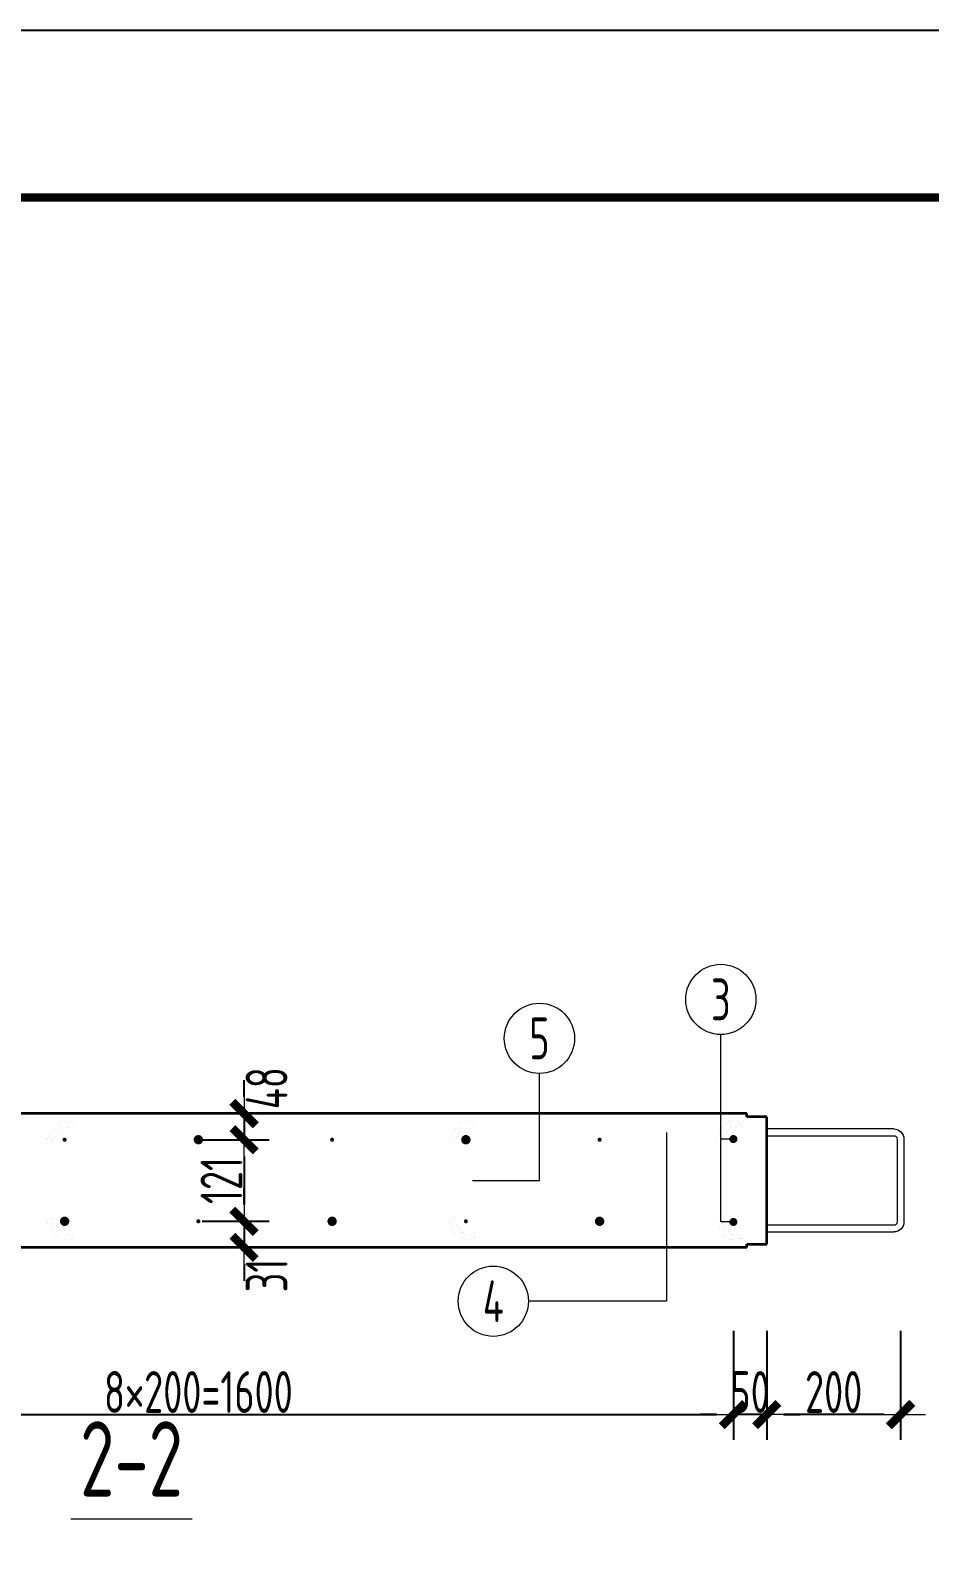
# Model space of a CAD drawing. Extents: x -85320 to 1679916, y -1321939 to 627.
# Drawn here: x 1038146 to 1043527, y -1153901 to -1144872 of the extents above; entities that cross this region are included whole.
import ezdxf
from ezdxf.enums import TextEntityAlignment as Align

# ---------------------------------------------------------------- set-up
doc = ezdxf.new("R2010")
doc.units = 0
doc.header["$LTSCALE"] = 1000
for name, color, linetype in [('BORDER', 7, 'Continuous'), ('打印线框', 7, 'Continuous'), ('拉模', 7, 'Continuous')]:
    doc.layers.add(name, color=color, linetype=linetype)
for name, color, linetype, lineweight in [('直线', 7, 'Continuous', 18), ('预制墙图名', 7, 'Continuous', 18), ('预制墙墙身水平筋', 130, 'Continuous', 18), ('预制墙墙身纵向受力筋', 1, 'Continuous', 18), ('预制墙墙身纵向非受力筋', 94, 'Continuous', 18), ('预制墙墙身附加筋', 94, 'Continuous', 18), ('预制墙拉筋', 130, 'Continuous', 18), ('预制墙详图标注', 3, 'Continuous', 18), ('预制墙详图轮廓', 3, 'Continuous', 35)]:
    doc.layers.add(name, color=color, linetype=linetype, lineweight=lineweight)
doc.styles.add('样式 1', font='yjkeng.shx', dxfattribs={"width": 0.7, "bigfont": 'yjkchn.shx'})
doc.styles.add('样式 2', font='yjkeng.shx', dxfattribs={"width": 0.7, "bigfont": 'yjkchn.shx'})
doc.dimstyles.new('盈建科结构', dxfattribs={"dimscale": 100, "dimtxt": 2.5, "dimasz": 1, "dimexe": 1.5, "dimexo": 0.625, "dimgap": 0.1, "dimtad": 1, "dimdec": 0, "dimrnd": 1, "dimzin": 0, "dimdsep": 46, "dimtxsty": '样式 1', "dimblk": '_yjkbk', "dimblk1": 'ARCHTICK', "dimblk2": 'ARCHTICK', "dimcen": 0.09, "dimadec": 0, "dimazin": 0, "dimtfac": 1, "dimtdec": 4, "dimtix": 1, "dimtmove": 2, "dimatfit": 3, "dimfxl": 1, "dimtolj": 1, "dimtzin": 0, "dimarcsym": 0})

# ---------------------------------------------------------------- blocks, each defined once
blk = doc.blocks.new('_yjkbk')
blk.add_line((-1, 0), (1.5, 0))
blk.add_lwpolyline([(-0.7, -0.7, 0.5, 0.5, 0), (0.7, 0.7, 0.5, 0.5, 0)], format="xyseb")
blk = doc.blocks.new('*D4314')
at = {"layer": 'Defpoints', "color": 0, "transparency": 16777216}
for p in [(1042551.9, -1152651.6), (1043351.9, -1152651.6), (1042551.9, -1153151.6)]:
    blk.add_point(p, dxfattribs=at)
at = {"layer": '预制墙详图标注', "color": 0, "lineweight": -2, "transparency": 16777216}
for p, q in [((1042551.9, -1152651.6), (1042551.9, -1153301.6)), ((1043351.9, -1152651.6), (1043351.9, -1153301.6)), ((1043251.9, -1153151.6), (1042651.9, -1153151.6))]:
    blk.add_line(p, q, dxfattribs=at)
at = {"layer": '预制墙详图标注', "color": 0, "lineweight": -2, "transparency": 16777216, "xscale": 100, "yscale": 100, "zscale": 100, "rotation": 180}
blk.add_blockref('_yjkbk', (1042551.9, -1153151.6), dxfattribs=at)
at = {"layer": '预制墙详图标注', "color": 0, "lineweight": -2, "transparency": 16777216, "xscale": 100, "yscale": 100, "zscale": 100}
blk.add_blockref('_yjkbk', (1043351.9, -1153151.6), dxfattribs=at)
at = {"layer": '预制墙详图标注', "color": 0, "transparency": 16777216, "insert": (1042951.9, -1153141.6), "char_height": 250, "attachment_point": 8, "style": '样式 1'}
blk.add_mtext('\\A1;200', dxfattribs=at)
blk = doc.blocks.new('_ArchTick')
at = {"color": 0, "linetype": 'ByBlock', "const_width": 0.4}
blk.add_lwpolyline([(-0.5, -0.5), (0.5, 0.5)], dxfattribs=at)
blk = doc.blocks.new('*D4315')
at = {"layer": 'Defpoints', "color": 0, "transparency": 16777216}
for p in [(1042351.9, -1152651.6), (1042551.9, -1152651.6), (1042351.9, -1153151.6)]:
    blk.add_point(p, dxfattribs=at)
at = {"layer": '预制墙详图标注', "color": 0, "lineweight": -2, "transparency": 16777216}
for p, q in [((1042351.9, -1152651.6), (1042351.9, -1153301.6)), ((1042551.9, -1152651.6), (1042551.9, -1153301.6)), ((1042251.9, -1153151.6), (1042151.9, -1153151.6)), ((1042551.9, -1153151.6), (1042351.9, -1153151.6)), ((1042651.9, -1153151.6), (1042751.9, -1153151.6))]:
    blk.add_line(p, q, dxfattribs=at)
at = {"layer": '预制墙详图标注', "color": 0, "lineweight": -2, "transparency": 16777216, "xscale": 100, "yscale": 100, "zscale": 100}
blk.add_blockref('_yjkbk', (1042351.9, -1153151.6), dxfattribs=at)
at = {"layer": '预制墙详图标注', "color": 0, "lineweight": -2, "transparency": 16777216, "xscale": 100, "yscale": 100, "zscale": 100, "rotation": 180}
blk.add_blockref('_yjkbk', (1042551.9, -1153151.6), dxfattribs=at)
at = {"layer": '预制墙详图标注', "color": 0, "transparency": 16777216, "insert": (1042451.9, -1153141.6), "char_height": 250, "attachment_point": 8, "style": '样式 1'}
blk.add_mtext('\\A1;50', dxfattribs=at)
blk = doc.blocks.new('*D4316')
at = {"layer": 'Defpoints', "color": 0, "transparency": 16777216}
for p in [(1035951.9, -1152651.6), (1042351.9, -1152651.6), (1042351.9, -1153151.6)]:
    blk.add_point(p, dxfattribs=at)
at = {"layer": '预制墙详图标注', "color": 0, "lineweight": -2, "transparency": 16777216}
for p, q in [((1035951.9, -1152714.1), (1035951.9, -1153301.6)), ((1042351.9, -1152714.1), (1042351.9, -1153301.6)), ((1036051.9, -1153151.6), (1042251.9, -1153151.6))]:
    blk.add_line(p, q, dxfattribs=at)
at = {"layer": '预制墙详图标注', "color": 0, "lineweight": -2, "transparency": 16777216, "xscale": 100, "yscale": 100, "zscale": 100, "rotation": 180}
blk.add_blockref('_yjkbk', (1035951.9, -1153151.6), dxfattribs=at)
at = {"layer": '预制墙详图标注', "color": 0, "lineweight": -2, "transparency": 16777216, "xscale": 100, "yscale": 100, "zscale": 100}
blk.add_blockref('_yjkbk', (1042351.9, -1153151.6), dxfattribs=at)
at = {"layer": '预制墙详图标注', "color": 0, "transparency": 16777216, "insert": (1039151.9, -1153141.6), "char_height": 250, "attachment_point": 8, "style": '样式 1'}
blk.add_mtext('\\A1;8×200=1600', dxfattribs=at)
blk = doc.blocks.new('*D4355')
at = {"layer": 'Defpoints', "color": 0, "transparency": 16777216}
for p in [(1039175.1, -1151995.6), (1039175.1, -1152151.6), (1039425.1, -1152151.6)]:
    blk.add_point(p, dxfattribs=at)
at = {"layer": '预制墙详图标注', "color": 0, "lineweight": -2, "transparency": 16777216}
for p, q in [((1039425.1, -1151895.6), (1039425.1, -1151795.6)), ((1039175.1, -1151995.6), (1039575.1, -1151995.6)), ((1039425.1, -1151995.6), (1039425.1, -1152151.6)), ((1039175.1, -1152151.6), (1039575.1, -1152151.6)), ((1039425.1, -1152251.6), (1039425.1, -1152351.6))]:
    blk.add_line(p, q, dxfattribs=at)
at = {"layer": '预制墙详图标注', "color": 0, "lineweight": -2, "transparency": 16777216, "xscale": 100, "yscale": 100, "zscale": 100}
for p, rotation in [((1039425.1, -1151995.6), 270), ((1039425.1, -1152151.6), 90)]:
    blk.add_blockref('_yjkbk', p, dxfattribs=dict(at, rotation=rotation))
at = {"layer": '预制墙详图标注', "color": 0, "transparency": 16777216, "insert": (1039685.1, -1152319.4), "char_height": 250, "attachment_point": 8, "rotation": 90, "style": '样式 1'}
blk.add_mtext('\\A1;31', dxfattribs=at)
blk = doc.blocks.new('*D4356')
at = {"layer": 'Defpoints', "color": 0, "transparency": 16777216}
for p in [(1039175.1, -1151507.6), (1039175.1, -1151995.6), (1039425.1, -1151995.6)]:
    blk.add_point(p, dxfattribs=at)
at = {"layer": '预制墙详图标注', "color": 0, "lineweight": -2, "transparency": 16777216}
for p, q in [((1039175.1, -1151507.6), (1039575.1, -1151507.6)), ((1039425.1, -1151607.6), (1039425.1, -1151895.6)), ((1039175.1, -1151995.6), (1039575.1, -1151995.6))]:
    blk.add_line(p, q, dxfattribs=at)
at = {"layer": '预制墙详图标注', "color": 0, "lineweight": -2, "transparency": 16777216, "xscale": 100, "yscale": 100, "zscale": 100}
for p, rotation in [((1039425.1, -1151507.6), 90), ((1039425.1, -1151995.6), 270)]:
    blk.add_blockref('_yjkbk', p, dxfattribs=dict(at, rotation=rotation))
at = {"layer": '预制墙详图标注', "color": 0, "transparency": 16777216, "insert": (1039415.1, -1151751.6), "char_height": 250, "attachment_point": 8, "rotation": 90, "style": '样式 1'}
blk.add_mtext('\\A1;121', dxfattribs=at)
blk = doc.blocks.new('*D4357')
at = {"layer": 'Defpoints', "color": 0, "transparency": 16777216}
for p in [(1039175.1, -1151351.6), (1039175.1, -1151507.6), (1039425.1, -1151507.6)]:
    blk.add_point(p, dxfattribs=at)
at = {"layer": '预制墙详图标注', "color": 0, "lineweight": -2, "transparency": 16777216}
for p, q in [((1039425.1, -1151251.6), (1039425.1, -1151151.6)), ((1039175.1, -1151351.6), (1039575.1, -1151351.6)), ((1039425.1, -1151351.6), (1039425.1, -1151507.6)), ((1039175.1, -1151507.6), (1039575.1, -1151507.6)), ((1039425.1, -1151607.6), (1039425.1, -1151707.6))]:
    blk.add_line(p, q, dxfattribs=at)
at = {"layer": '预制墙详图标注', "color": 0, "lineweight": -2, "transparency": 16777216, "xscale": 100, "yscale": 100, "zscale": 100}
for p, rotation in [((1039425.1, -1151351.6), 270), ((1039425.1, -1151507.6), 90)]:
    blk.add_blockref('_yjkbk', p, dxfattribs=dict(at, rotation=rotation))
at = {"layer": '预制墙详图标注', "color": 0, "transparency": 16777216, "insert": (1039685.1, -1151199.3), "char_height": 250, "attachment_point": 8, "rotation": 90, "style": '样式 1'}
blk.add_mtext('\\A1;48', dxfattribs=at)
blk = doc.blocks.new('图框1')
at = {"layer": 'BORDER', "const_width": 50}
blk.add_lwpolyline([(1377778.9, -823088.7), (1377778.9, -783088.7), (1433678.9, -783088.7), (1433678.9, -823088.7)], close=True, dxfattribs=at)
blk = doc.blocks.new('闭口左')
at = {"layer": '预制墙墙身水平筋', "lineweight": 18}
for p, q in [((1032954.4, -832442.8), (1033714.4, -832442.8)), ((1032954.4, -832442.8), (1033714.4, -832442.8)), ((1032954.4, -832442.8), (1033714.4, -832442.8)), ((1032954.4, -832442.8), (1033714.4, -832442.8)), ((1032954.4, -832442.8), (1033714.4, -832442.8)), ((1032954.4, -832442.8), (1033714.4, -832442.8)), ((1032954.4, -832442.8), (1033714.4, -832442.8)), ((1032954.4, -832442.8), (1033714.4, -832442.8)), ((1032954.4, -832442.8), (1033714.4, -832442.8)), ((1032954.4, -832442.8), (1033714.4, -832442.8)), ((1032954.4, -832442.8), (1033714.4, -832442.8)), ((1032954.4, -832442.8), (1033714.4, -832442.8)), ((1032954.4, -832442.8), (1033714.4, -832442.8)), ((1032954.4, -832442.8), (1033714.4, -832442.8)), ((1032954.4, -832442.8), (1033714.4, -832442.8)), ((1033714.4, -832482.8), (1032954.4, -832482.8)), ((1033714.4, -832482.8), (1032954.4, -832482.8)), ((1033714.4, -832482.8), (1032954.4, -832482.8)), ((1033714.4, -832482.8), (1032954.4, -832482.8)), ((1033714.4, -832482.8), (1032954.4, -832482.8)), ((1033714.4, -832482.8), (1032954.4, -832482.8)), ((1033714.4, -832482.8), (1032954.4, -832482.8)), ((1033714.4, -832482.8), (1032954.4, -832482.8)), ((1033714.4, -832482.8), (1032954.4, -832482.8)), ((1033714.4, -832482.8), (1032954.4, -832482.8)), ((1033714.4, -832482.8), (1032954.4, -832482.8)), ((1033714.4, -832482.8), (1032954.4, -832482.8)), ((1033714.4, -832482.8), (1032954.4, -832482.8)), ((1033714.4, -832482.8), (1032954.4, -832482.8)), ((1033714.4, -832482.8), (1032954.4, -832482.8)), ((1032954.4, -833018.8), (1033714.4, -833018.8)), ((1033714.4, -833058.8), (1032954.4, -833058.8))]:
    blk.add_line(p, q, dxfattribs=at)
at = {"layer": '预制墙墙身水平筋', "color": 4}
for p, q in [((1032894.4, -832502.8), (1032894.4, -832998.8)), ((1032934.4, -832502.8), (1032934.4, -832998.8))]:
    blk.add_line(p, q, dxfattribs=at)
at = {"layer": '预制墙墙身水平筋', "lineweight": 18}
for centre, radius, start, end in [((1032954.4, -832502.8), 60, 90, 180), ((1032954.4, -832502.8), 60, 90, 180), ((1032954.4, -832502.8), 60, 90, 180), ((1032954.4, -832502.8), 60, 90, 180), ((1032954.4, -832502.8), 60, 90, 180), ((1032954.4, -832502.8), 60, 90, 180), ((1032954.4, -832502.8), 60, 90, 180), ((1032954.4, -832502.8), 60, 90, 180), ((1032954.4, -832502.8), 60, 90, 180), ((1032954.4, -832502.8), 60, 90, 180), ((1032954.4, -832502.8), 60, 90, 180), ((1032954.4, -832502.8), 60, 90, 180), ((1032954.4, -832502.8), 60, 90, 180), ((1032954.4, -832502.8), 60, 90, 180), ((1032954.4, -832502.8), 20, 90, 180), ((1032954.4, -832502.8), 20, 90, 180), ((1032954.4, -832502.8), 20, 90, 180), ((1032954.4, -832502.8), 20, 90, 180), ((1032954.4, -832502.8), 20, 90, 180), ((1032954.4, -832502.8), 20, 90, 180), ((1032954.4, -832502.8), 20, 90, 180), ((1032954.4, -832502.8), 20, 90, 180), ((1032954.4, -832502.8), 20, 90, 180), ((1032954.4, -832502.8), 20, 90, 180), ((1032954.4, -832502.8), 20, 90, 180), ((1032954.4, -832502.8), 20, 90, 180), ((1032954.4, -832502.8), 20, 90, 180), ((1032954.4, -832502.8), 20, 90, 180), ((1032954.4, -832998.8), 60, 180, 270), ((1032954.4, -832998.8), 20, 180, 270)]:
    blk.add_arc(centre, radius, start, end, dxfattribs=at)

msp = doc.modelspace()

# ---------------------------------------------------------------- linework, layer by layer
at = {"layer": '打印线框', "color": 1}
msp.add_lwpolyline([(1023539.777, -1186871.679), (1023539.777, -1144871.679), (1082939.777, -1144871.679), (1082939.777, -1186871.679)], close=True, dxfattribs=at)
at = {"layer": '直线', "lineweight": 18}
for p, q in [((1042351.889, -1151503.566), (1042276.889, -1151503.566)), ((1041951.889, -1152039.566), (1041951.889, -1152473.566))]:
    msp.add_line(p, q, dxfattribs=at)
for points in [[(1042351.889, -1151999.566), (1042276.889, -1151999.566), (1042276.889, -1150878.566)], [(1040791.889, -1151751.566), (1041191.889, -1151751.566), (1041191.889, -1151111.566)], [(1041951.889, -1151463.566), (1041951.889, -1152473.566), (1041125.889, -1152473.566)]]:
    msp.add_lwpolyline(points, dxfattribs=at)
for centre in [(1042276.889, -1150668.566), (1041191.889, -1150901.566), (1040915.889, -1152473.566)]:
    msp.add_circle(centre, 210, dxfattribs=at)
at = {"layer": '预制墙图名', "lineweight": 18}
msp.add_line((1039115.35, -1153776.566), (1038388.427, -1153776.566), dxfattribs=at)
at = {"layer": '预制墙墙身水平筋', "lineweight": 18, "const_width": 0.18}
for points in [[(1042551.889, -1151443.566), (1035751.889, -1151443.566)], [(1042551.889, -1151443.566), (1035751.889, -1151443.566)], [(1042551.889, -1151443.566), (1035751.889, -1151443.566)], [(1042551.889, -1151443.566), (1035751.889, -1151443.566)], [(1042551.889, -1151443.566), (1035751.889, -1151443.566)], [(1042551.889, -1151443.566), (1035751.889, -1151443.566)], [(1042551.889, -1151443.566), (1035751.889, -1151443.566)], [(1042551.889, -1151443.566), (1035751.889, -1151443.566)], [(1042551.889, -1151443.566), (1035751.889, -1151443.566)], [(1042551.889, -1151443.566), (1035751.889, -1151443.566)], [(1042551.889, -1151443.566), (1035751.889, -1151443.566)], [(1042551.889, -1151443.566), (1035751.889, -1151443.566)], [(1042551.889, -1151443.566), (1035751.889, -1151443.566)], [(1042551.889, -1151443.566), (1035751.889, -1151443.566)], [(1042551.889, -1151443.566), (1035751.889, -1151443.566)], [(1035751.889, -1151483.566), (1042551.889, -1151483.566)], [(1035751.889, -1151483.566), (1042551.889, -1151483.566)], [(1035751.889, -1151483.566), (1042551.889, -1151483.566)], [(1035751.889, -1151483.566), (1042551.889, -1151483.566)], [(1035751.889, -1151483.566), (1042551.889, -1151483.566)], [(1035751.889, -1151483.566), (1042551.889, -1151483.566)], [(1035751.889, -1151483.566), (1042551.889, -1151483.566)], [(1035751.889, -1151483.566), (1042551.889, -1151483.566)], [(1035751.889, -1151483.566), (1042551.889, -1151483.566)], [(1035751.889, -1151483.566), (1042551.889, -1151483.566)], [(1035751.889, -1151483.566), (1042551.889, -1151483.566)], [(1035751.889, -1151483.566), (1042551.889, -1151483.566)], [(1035751.889, -1151483.566), (1042551.889, -1151483.566)], [(1035751.889, -1151483.566), (1042551.889, -1151483.566)], [(1035751.889, -1151483.566), (1042551.889, -1151483.566)], [(1042551.889, -1152019.566), (1035751.889, -1152019.566)], [(1042551.889, -1152019.566), (1035751.889, -1152019.566)], [(1042551.889, -1152019.566), (1035751.889, -1152019.566)], [(1042551.889, -1152019.566), (1035751.889, -1152019.566)], [(1042551.889, -1152019.566), (1035751.889, -1152019.566)], [(1042551.889, -1152019.566), (1035751.889, -1152019.566)], [(1042551.889, -1152019.566), (1035751.889, -1152019.566)], [(1042551.889, -1152019.566), (1035751.889, -1152019.566)], [(1042551.889, -1152019.566), (1035751.889, -1152019.566)], [(1042551.889, -1152019.566), (1035751.889, -1152019.566)], [(1042551.889, -1152019.566), (1035751.889, -1152019.566)], [(1042551.889, -1152019.566), (1035751.889, -1152019.566)], [(1042551.889, -1152019.566), (1035751.889, -1152019.566)], [(1042551.889, -1152019.566), (1035751.889, -1152019.566)], [(1042551.889, -1152019.566), (1035751.889, -1152019.566)], [(1035751.889, -1152059.566), (1042551.889, -1152059.566)], [(1035751.889, -1152059.566), (1042551.889, -1152059.566)], [(1035751.889, -1152059.566), (1042551.889, -1152059.566)], [(1035751.889, -1152059.566), (1042551.889, -1152059.566)], [(1035751.889, -1152059.566), (1042551.889, -1152059.566)], [(1035751.889, -1152059.566), (1042551.889, -1152059.566)], [(1035751.889, -1152059.566), (1042551.889, -1152059.566)], [(1035751.889, -1152059.566), (1042551.889, -1152059.566)], [(1035751.889, -1152059.566), (1042551.889, -1152059.566)], [(1035751.889, -1152059.566), (1042551.889, -1152059.566)], [(1035751.889, -1152059.566), (1042551.889, -1152059.566)], [(1035751.889, -1152059.566), (1042551.889, -1152059.566)], [(1035751.889, -1152059.566), (1042551.889, -1152059.566)], [(1035751.889, -1152059.566), (1042551.889, -1152059.566)], [(1035751.889, -1152059.566), (1042551.889, -1152059.566)]]:
    msp.add_lwpolyline(points, dxfattribs=at)
at = {"layer": '预制墙墙身纵向受力筋', "lineweight": 18, "const_width": 28}
for points in [[(1039137.889, -1151507.566, -1), (1039165.889, -1151507.566, -1)], [(1040737.889, -1151507.566, -1), (1040765.889, -1151507.566, -1)], [(1038337.889, -1151995.566, -1), (1038365.889, -1151995.566, -1)], [(1039937.889, -1151995.566, -1), (1039965.889, -1151995.566, -1)], [(1041537.889, -1151995.566, -1), (1041565.889, -1151995.566, -1)]]:
    msp.add_lwpolyline(points, format="xyb", close=True, dxfattribs=at)
at = {"layer": '预制墙墙身纵向非受力筋', "lineweight": 18, "const_width": 12}
for points in [[(1038345.889, -1151507.566, -1), (1038357.889, -1151507.566, -1)], [(1039945.889, -1151507.566, -1), (1039957.889, -1151507.566, -1)], [(1041545.889, -1151507.566, -1), (1041557.889, -1151507.566, -1)], [(1039145.889, -1151995.566, -1), (1039157.889, -1151995.566, -1)], [(1040745.889, -1151995.566, -1), (1040757.889, -1151995.566, -1)]]:
    msp.add_lwpolyline(points, format="xyb", close=True, dxfattribs=at)
at = {"layer": '预制墙墙身附加筋', "lineweight": 18, "const_width": 24}
for points in [[(1042339.889, -1151503.566, -1), (1042363.889, -1151503.566, -1)], [(1042339.889, -1151999.566, -1), (1042363.889, -1151999.566, -1)]]:
    msp.add_lwpolyline(points, format="xyb", close=True, dxfattribs=at)
at = {"layer": '预制墙拉筋', "lineweight": 18, "const_width": 0.18}
for points in [[(1038246.394, -1151998.404), (1038301.508, -1152076.316, 0.24342753), (1038361.891, -1152107.566), (1038376.89, -1152107.566, 0.41421357), (1038407.889, -1152076.567), (1038407.889, -1151441.563, 0.41421357), (1038361.891, -1151395.566), (1038346.892, -1151395.566, 0.24342753), (1038310.169, -1151414.571), (1038246.394, -1151504.727), (1038272.519, -1151523.207), (1038336.294, -1151433.051, -0.24342753), (1038346.892, -1151427.566), (1038361.891, -1151427.566, -0.41421357), (1038375.889, -1151441.563), (1038375.889, -1152076.567), (1038377.891, -1152076.567, -0.41421357), (1038376.89, -1152077.568), (1038376.89, -1152075.566), (1038361.891, -1152075.566, -0.24342753), (1038327.632, -1152057.836), (1038272.519, -1151979.924)], [(1038246.394, -1151998.404), (1038301.508, -1152076.316, 0.24342753), (1038361.891, -1152107.566), (1038376.89, -1152107.566, 0.41421357), (1038407.889, -1152076.567), (1038407.889, -1151441.563, 0.41421357), (1038361.891, -1151395.566), (1038346.892, -1151395.566, 0.24342753), (1038310.169, -1151414.571), (1038246.394, -1151504.727), (1038272.519, -1151523.207), (1038336.294, -1151433.051, -0.24342753), (1038346.892, -1151427.566), (1038361.891, -1151427.566, -0.41421357), (1038375.889, -1151441.563), (1038375.889, -1152076.567), (1038377.891, -1152076.567, -0.41421357), (1038376.89, -1152077.568), (1038376.89, -1152075.566), (1038361.891, -1152075.566, -0.24342753), (1038327.632, -1152057.836), (1038272.519, -1151979.924)], [(1038246.394, -1151998.404), (1038301.508, -1152076.316, 0.24342753), (1038361.891, -1152107.566), (1038376.89, -1152107.566, 0.41421357), (1038407.889, -1152076.567), (1038407.889, -1151441.563, 0.41421357), (1038361.891, -1151395.566), (1038346.892, -1151395.566, 0.24342753), (1038310.169, -1151414.571), (1038246.394, -1151504.727), (1038272.519, -1151523.207), (1038336.294, -1151433.051, -0.24342753), (1038346.892, -1151427.566), (1038361.891, -1151427.566, -0.41421357), (1038375.889, -1151441.563), (1038375.889, -1152076.567), (1038377.891, -1152076.567, -0.41421357), (1038376.89, -1152077.568), (1038376.89, -1152075.566), (1038361.891, -1152075.566, -0.24342753), (1038327.632, -1152057.836), (1038272.519, -1151979.924)], [(1038246.394, -1151998.404), (1038301.508, -1152076.316, 0.24342753), (1038361.891, -1152107.566), (1038376.89, -1152107.566, 0.41421357), (1038407.889, -1152076.567), (1038407.889, -1151441.563, 0.41421357), (1038361.891, -1151395.566), (1038346.892, -1151395.566, 0.24342753), (1038310.169, -1151414.571), (1038246.394, -1151504.727), (1038272.519, -1151523.207), (1038336.294, -1151433.051, -0.24342753), (1038346.892, -1151427.566), (1038361.891, -1151427.566, -0.41421357), (1038375.889, -1151441.563), (1038375.889, -1152076.567), (1038377.891, -1152076.567, -0.41421357), (1038376.89, -1152077.568), (1038376.89, -1152075.566), (1038361.891, -1152075.566, -0.24342753), (1038327.632, -1152057.836), (1038272.519, -1151979.924)], [(1038246.394, -1151998.404), (1038301.508, -1152076.316, 0.24342753), (1038361.891, -1152107.566), (1038376.89, -1152107.566, 0.41421357), (1038407.889, -1152076.567), (1038407.889, -1151441.563, 0.41421357), (1038361.891, -1151395.566), (1038346.892, -1151395.566, 0.24342753), (1038310.169, -1151414.571), (1038246.394, -1151504.727), (1038272.519, -1151523.207), (1038336.294, -1151433.051, -0.24342753), (1038346.892, -1151427.566), (1038361.891, -1151427.566, -0.41421357), (1038375.889, -1151441.563), (1038375.889, -1152076.567), (1038377.891, -1152076.567, -0.41421357), (1038376.89, -1152077.568), (1038376.89, -1152075.566), (1038361.891, -1152075.566, -0.24342753), (1038327.632, -1152057.836), (1038272.519, -1151979.924)], [(1040646.394, -1151998.404), (1040701.508, -1152076.316, 0.24342753), (1040761.891, -1152107.566), (1040776.89, -1152107.566, 0.41421357), (1040807.889, -1152076.567), (1040807.889, -1151441.563, 0.41421357), (1040761.891, -1151395.566), (1040746.892, -1151395.566, 0.24342753), (1040710.169, -1151414.571), (1040646.394, -1151504.727), (1040672.519, -1151523.207), (1040736.294, -1151433.051, -0.24342753), (1040746.892, -1151427.566), (1040761.891, -1151427.566, -0.41421357), (1040775.889, -1151441.563), (1040775.889, -1152076.567), (1040777.891, -1152076.567, -0.41421357), (1040776.89, -1152077.568), (1040776.89, -1152075.566), (1040761.891, -1152075.566, -0.24342753), (1040727.632, -1152057.836), (1040672.519, -1151979.924)], [(1040646.394, -1151998.404), (1040701.508, -1152076.316, 0.24342753), (1040761.891, -1152107.566), (1040776.89, -1152107.566, 0.41421357), (1040807.889, -1152076.567), (1040807.889, -1151441.563, 0.41421357), (1040761.891, -1151395.566), (1040746.892, -1151395.566, 0.24342753), (1040710.169, -1151414.571), (1040646.394, -1151504.727), (1040672.519, -1151523.207), (1040736.294, -1151433.051, -0.24342753), (1040746.892, -1151427.566), (1040761.891, -1151427.566, -0.41421357), (1040775.889, -1151441.563), (1040775.889, -1152076.567), (1040777.891, -1152076.567, -0.41421357), (1040776.89, -1152077.568), (1040776.89, -1152075.566), (1040761.891, -1152075.566, -0.24342753), (1040727.632, -1152057.836), (1040672.519, -1151979.924)], [(1040646.394, -1151998.404), (1040701.508, -1152076.316, 0.24342753), (1040761.891, -1152107.566), (1040776.89, -1152107.566, 0.41421357), (1040807.889, -1152076.567), (1040807.889, -1151441.563, 0.41421357), (1040761.891, -1151395.566), (1040746.892, -1151395.566, 0.24342753), (1040710.169, -1151414.571), (1040646.394, -1151504.727), (1040672.519, -1151523.207), (1040736.294, -1151433.051, -0.24342753), (1040746.892, -1151427.566), (1040761.891, -1151427.566, -0.41421357), (1040775.889, -1151441.563), (1040775.889, -1152076.567), (1040777.891, -1152076.567, -0.41421357), (1040776.89, -1152077.568), (1040776.89, -1152075.566), (1040761.891, -1152075.566, -0.24342753), (1040727.632, -1152057.836), (1040672.519, -1151979.924)], [(1040646.394, -1151998.404), (1040701.508, -1152076.316, 0.24342753), (1040761.891, -1152107.566), (1040776.89, -1152107.566, 0.41421357), (1040807.889, -1152076.567), (1040807.889, -1151441.563, 0.41421357), (1040761.891, -1151395.566), (1040746.892, -1151395.566, 0.24342753), (1040710.169, -1151414.571), (1040646.394, -1151504.727), (1040672.519, -1151523.207), (1040736.294, -1151433.051, -0.24342753), (1040746.892, -1151427.566), (1040761.891, -1151427.566, -0.41421357), (1040775.889, -1151441.563), (1040775.889, -1152076.567), (1040777.891, -1152076.567, -0.41421357), (1040776.89, -1152077.568), (1040776.89, -1152075.566), (1040761.891, -1152075.566, -0.24342753), (1040727.632, -1152057.836), (1040672.519, -1151979.924)], [(1040646.394, -1151998.404), (1040701.508, -1152076.316, 0.24342753), (1040761.891, -1152107.566), (1040776.89, -1152107.566, 0.41421357), (1040807.889, -1152076.567), (1040807.889, -1151441.563, 0.41421357), (1040761.891, -1151395.566), (1040746.892, -1151395.566, 0.24342753), (1040710.169, -1151414.571), (1040646.394, -1151504.727), (1040672.519, -1151523.207), (1040736.294, -1151433.051, -0.24342753), (1040746.892, -1151427.566), (1040761.891, -1151427.566, -0.41421357), (1040775.889, -1151441.563), (1040775.889, -1152076.567), (1040777.891, -1152076.567, -0.41421357), (1040776.89, -1152077.568), (1040776.89, -1152075.566), (1040761.891, -1152075.566, -0.24342753), (1040727.632, -1152057.836), (1040672.519, -1151979.924)], [(1042242.394, -1151998.404), (1042297.508, -1152076.316, 0.24342753), (1042357.891, -1152107.566), (1042372.89, -1152107.566, 0.41421357), (1042403.889, -1152076.567), (1042403.889, -1151441.563, 0.41421357), (1042357.891, -1151395.566), (1042342.892, -1151395.566, 0.24342753), (1042306.169, -1151414.571), (1042242.394, -1151504.727), (1042268.519, -1151523.207), (1042332.294, -1151433.051, -0.24342753), (1042342.892, -1151427.566), (1042357.891, -1151427.566, -0.41421357), (1042371.889, -1151441.563), (1042371.889, -1152076.567), (1042373.891, -1152076.567, -0.41421357), (1042372.89, -1152077.568), (1042372.89, -1152075.566), (1042357.891, -1152075.566, -0.24342753), (1042323.632, -1152057.836), (1042268.519, -1151979.924)], [(1042242.394, -1151998.404), (1042297.508, -1152076.316, 0.24342753), (1042357.891, -1152107.566), (1042372.89, -1152107.566, 0.41421357), (1042403.889, -1152076.567), (1042403.889, -1151441.563, 0.41421357), (1042357.891, -1151395.566), (1042342.892, -1151395.566, 0.24342753), (1042306.169, -1151414.571), (1042242.394, -1151504.727), (1042268.519, -1151523.207), (1042332.294, -1151433.051, -0.24342753), (1042342.892, -1151427.566), (1042357.891, -1151427.566, -0.41421357), (1042371.889, -1151441.563), (1042371.889, -1152076.567), (1042373.891, -1152076.567, -0.41421357), (1042372.89, -1152077.568), (1042372.89, -1152075.566), (1042357.891, -1152075.566, -0.24342753), (1042323.632, -1152057.836), (1042268.519, -1151979.924)], [(1042242.394, -1151998.404), (1042297.508, -1152076.316, 0.24342753), (1042357.891, -1152107.566), (1042372.89, -1152107.566, 0.41421357), (1042403.889, -1152076.567), (1042403.889, -1151441.563, 0.41421357), (1042357.891, -1151395.566), (1042342.892, -1151395.566, 0.24342753), (1042306.169, -1151414.571), (1042242.394, -1151504.727), (1042268.519, -1151523.207), (1042332.294, -1151433.051, -0.24342753), (1042342.892, -1151427.566), (1042357.891, -1151427.566, -0.41421357), (1042371.889, -1151441.563), (1042371.889, -1152076.567), (1042373.891, -1152076.567, -0.41421357), (1042372.89, -1152077.568), (1042372.89, -1152075.566), (1042357.891, -1152075.566, -0.24342753), (1042323.632, -1152057.836), (1042268.519, -1151979.924)], [(1042242.394, -1151998.404), (1042297.508, -1152076.316, 0.24342753), (1042357.891, -1152107.566), (1042372.89, -1152107.566, 0.41421357), (1042403.889, -1152076.567), (1042403.889, -1151441.563, 0.41421357), (1042357.891, -1151395.566), (1042342.892, -1151395.566, 0.24342753), (1042306.169, -1151414.571), (1042242.394, -1151504.727), (1042268.519, -1151523.207), (1042332.294, -1151433.051, -0.24342753), (1042342.892, -1151427.566), (1042357.891, -1151427.566, -0.41421357), (1042371.889, -1151441.563), (1042371.889, -1152076.567), (1042373.891, -1152076.567, -0.41421357), (1042372.89, -1152077.568), (1042372.89, -1152075.566), (1042357.891, -1152075.566, -0.24342753), (1042323.632, -1152057.836), (1042268.519, -1151979.924)], [(1042242.394, -1151998.404), (1042297.508, -1152076.316, 0.24342753), (1042357.891, -1152107.566), (1042372.89, -1152107.566, 0.41421357), (1042403.889, -1152076.567), (1042403.889, -1151441.563, 0.41421357), (1042357.891, -1151395.566), (1042342.892, -1151395.566, 0.24342753), (1042306.169, -1151414.571), (1042242.394, -1151504.727), (1042268.519, -1151523.207), (1042332.294, -1151433.051, -0.24342753), (1042342.892, -1151427.566), (1042357.891, -1151427.566, -0.41421357), (1042371.889, -1151441.563), (1042371.889, -1152076.567), (1042373.891, -1152076.567, -0.41421357), (1042372.89, -1152077.568), (1042372.89, -1152075.566), (1042357.891, -1152075.566, -0.24342753), (1042323.632, -1152057.836), (1042268.519, -1151979.924)], [(1042242.394, -1151998.404), (1042297.508, -1152076.316, 0.24342753), (1042357.891, -1152107.566), (1042372.89, -1152107.566, 0.41421357), (1042403.889, -1152076.567), (1042403.889, -1151441.563, 0.41421357), (1042357.891, -1151395.566), (1042342.892, -1151395.566, 0.24342753), (1042306.169, -1151414.571), (1042242.394, -1151504.727), (1042268.519, -1151523.207), (1042332.294, -1151433.051, -0.24342753), (1042342.892, -1151427.566), (1042357.891, -1151427.566, -0.41421357), (1042371.889, -1151441.563), (1042371.889, -1152076.567), (1042373.891, -1152076.567, -0.41421357), (1042372.89, -1152077.568), (1042372.89, -1152075.566), (1042357.891, -1152075.566, -0.24342753), (1042323.632, -1152057.836), (1042268.519, -1151979.924)], [(1042242.394, -1151998.404), (1042297.508, -1152076.316, 0.24342753), (1042357.891, -1152107.566), (1042372.89, -1152107.566, 0.41421357), (1042403.889, -1152076.567), (1042403.889, -1151441.563, 0.41421357), (1042357.891, -1151395.566), (1042342.892, -1151395.566, 0.24342753), (1042306.169, -1151414.571), (1042242.394, -1151504.727), (1042268.519, -1151523.207), (1042332.294, -1151433.051, -0.24342753), (1042342.892, -1151427.566), (1042357.891, -1151427.566, -0.41421357), (1042371.889, -1151441.563), (1042371.889, -1152076.567), (1042373.891, -1152076.567, -0.41421357), (1042372.89, -1152077.568), (1042372.89, -1152075.566), (1042357.891, -1152075.566, -0.24342753), (1042323.632, -1152057.836), (1042268.519, -1151979.924)], [(1042242.394, -1151998.404), (1042297.508, -1152076.316, 0.24342753), (1042357.891, -1152107.566), (1042372.89, -1152107.566, 0.41421357), (1042403.889, -1152076.567), (1042403.889, -1151441.563, 0.41421357), (1042357.891, -1151395.566), (1042342.892, -1151395.566, 0.24342753), (1042306.169, -1151414.571), (1042242.394, -1151504.727), (1042268.519, -1151523.207), (1042332.294, -1151433.051, -0.24342753), (1042342.892, -1151427.566), (1042357.891, -1151427.566, -0.41421357), (1042371.889, -1151441.563), (1042371.889, -1152076.567), (1042373.891, -1152076.567, -0.41421357), (1042372.89, -1152077.568), (1042372.89, -1152075.566), (1042357.891, -1152075.566, -0.24342753), (1042323.632, -1152057.836), (1042268.519, -1151979.924)], [(1042242.394, -1151998.404), (1042297.508, -1152076.316, 0.24342753), (1042357.891, -1152107.566), (1042372.89, -1152107.566, 0.41421357), (1042403.889, -1152076.567), (1042403.889, -1151441.563, 0.41421357), (1042357.891, -1151395.566), (1042342.892, -1151395.566, 0.24342753), (1042306.169, -1151414.571), (1042242.394, -1151504.727), (1042268.519, -1151523.207), (1042332.294, -1151433.051, -0.24342753), (1042342.892, -1151427.566), (1042357.891, -1151427.566, -0.41421357), (1042371.889, -1151441.563), (1042371.889, -1152076.567), (1042373.891, -1152076.567, -0.41421357), (1042372.89, -1152077.568), (1042372.89, -1152075.566), (1042357.891, -1152075.566, -0.24342753), (1042323.632, -1152057.836), (1042268.519, -1151979.924)], [(1042242.394, -1151998.404), (1042297.508, -1152076.316, 0.24342753), (1042357.891, -1152107.566), (1042372.89, -1152107.566, 0.41421357), (1042403.889, -1152076.567), (1042403.889, -1151441.563, 0.41421357), (1042357.891, -1151395.566), (1042342.892, -1151395.566, 0.24342753), (1042306.169, -1151414.571), (1042242.394, -1151504.727), (1042268.519, -1151523.207), (1042332.294, -1151433.051, -0.24342753), (1042342.892, -1151427.566), (1042357.891, -1151427.566, -0.41421357), (1042371.889, -1151441.563), (1042371.889, -1152076.567), (1042373.891, -1152076.567, -0.41421357), (1042372.89, -1152077.568), (1042372.89, -1152075.566), (1042357.891, -1152075.566, -0.24342753), (1042323.632, -1152057.836), (1042268.519, -1151979.924)], [(1042242.394, -1151998.404), (1042297.508, -1152076.316, 0.24342753), (1042357.891, -1152107.566), (1042372.89, -1152107.566, 0.41421357), (1042403.889, -1152076.567), (1042403.889, -1151441.563, 0.41421357), (1042357.891, -1151395.566), (1042342.892, -1151395.566, 0.24342753), (1042306.169, -1151414.571), (1042242.394, -1151504.727), (1042268.519, -1151523.207), (1042332.294, -1151433.051, -0.24342753), (1042342.892, -1151427.566), (1042357.891, -1151427.566, -0.41421357), (1042371.889, -1151441.563), (1042371.889, -1152076.567), (1042373.891, -1152076.567, -0.41421357), (1042372.89, -1152077.568), (1042372.89, -1152075.566), (1042357.891, -1152075.566, -0.24342753), (1042323.632, -1152057.836), (1042268.519, -1151979.924)], [(1042242.394, -1151998.404), (1042297.508, -1152076.316, 0.24342753), (1042357.891, -1152107.566), (1042372.89, -1152107.566, 0.41421357), (1042403.889, -1152076.567), (1042403.889, -1151441.563, 0.41421357), (1042357.891, -1151395.566), (1042342.892, -1151395.566, 0.24342753), (1042306.169, -1151414.571), (1042242.394, -1151504.727), (1042268.519, -1151523.207), (1042332.294, -1151433.051, -0.24342753), (1042342.892, -1151427.566), (1042357.891, -1151427.566, -0.41421357), (1042371.889, -1151441.563), (1042371.889, -1152076.567), (1042373.891, -1152076.567, -0.41421357), (1042372.89, -1152077.568), (1042372.89, -1152075.566), (1042357.891, -1152075.566, -0.24342753), (1042323.632, -1152057.836), (1042268.519, -1151979.924)], [(1042242.394, -1151998.404), (1042297.508, -1152076.316, 0.24342753), (1042357.891, -1152107.566), (1042372.89, -1152107.566, 0.41421357), (1042403.889, -1152076.567), (1042403.889, -1151441.563, 0.41421357), (1042357.891, -1151395.566), (1042342.892, -1151395.566, 0.24342753), (1042306.169, -1151414.571), (1042242.394, -1151504.727), (1042268.519, -1151523.207), (1042332.294, -1151433.051, -0.24342753), (1042342.892, -1151427.566), (1042357.891, -1151427.566, -0.41421357), (1042371.889, -1151441.563), (1042371.889, -1152076.567), (1042373.891, -1152076.567, -0.41421357), (1042372.89, -1152077.568), (1042372.89, -1152075.566), (1042357.891, -1152075.566, -0.24342753), (1042323.632, -1152057.836), (1042268.519, -1151979.924)], [(1042242.394, -1151998.404), (1042297.508, -1152076.316, 0.24342753), (1042357.891, -1152107.566), (1042372.89, -1152107.566, 0.41421357), (1042403.889, -1152076.567), (1042403.889, -1151441.563, 0.41421357), (1042357.891, -1151395.566), (1042342.892, -1151395.566, 0.24342753), (1042306.169, -1151414.571), (1042242.394, -1151504.727), (1042268.519, -1151523.207), (1042332.294, -1151433.051, -0.24342753), (1042342.892, -1151427.566), (1042357.891, -1151427.566, -0.41421357), (1042371.889, -1151441.563), (1042371.889, -1152076.567), (1042373.891, -1152076.567, -0.41421357), (1042372.89, -1152077.568), (1042372.89, -1152075.566), (1042357.891, -1152075.566, -0.24342753), (1042323.632, -1152057.836), (1042268.519, -1151979.924)], [(1042242.394, -1151998.404), (1042297.508, -1152076.316, 0.24342753), (1042357.891, -1152107.566), (1042372.89, -1152107.566, 0.41421357), (1042403.889, -1152076.567), (1042403.889, -1151441.563, 0.41421357), (1042357.891, -1151395.566), (1042342.892, -1151395.566, 0.24342753), (1042306.169, -1151414.571), (1042242.394, -1151504.727), (1042268.519, -1151523.207), (1042332.294, -1151433.051, -0.24342753), (1042342.892, -1151427.566), (1042357.891, -1151427.566, -0.41421357), (1042371.889, -1151441.563), (1042371.889, -1152076.567), (1042373.891, -1152076.567, -0.41421357), (1042372.89, -1152077.568), (1042372.89, -1152075.566), (1042357.891, -1152075.566, -0.24342753), (1042323.632, -1152057.836), (1042268.519, -1151979.924)]]:
    msp.add_lwpolyline(points, format="xyb", close=True, dxfattribs=at)
at = {"layer": '预制墙详图轮廓', "lineweight": 35}
for p, q in [((1042431.889, -1151351.566), (1035871.889, -1151351.566)), ((1042431.889, -1151371.566), (1042431.889, -1151351.566)), ((1042551.889, -1151371.566), (1042431.889, -1151371.566)), ((1042551.889, -1152131.566), (1042551.889, -1151371.566)), ((1042431.889, -1152151.566), (1035871.889, -1152151.566)), ((1042431.889, -1152151.566), (1042431.889, -1152131.566)), ((1042431.889, -1152131.566), (1042551.889, -1152131.566))]:
    msp.add_line(p, q, dxfattribs=at)

# ---------------------------------------------------------------- block references
at = {"layer": '拉模', "color": 3}
msp.add_blockref('图框1', (-351739.171, -362782.985), dxfattribs=at)
at = {"layer": '预制墙墙身水平筋', "color": 4, "xscale": -1}
msp.add_blockref('闭口左', (2076266.259, -319000.718), dxfattribs=at)

# ---------------------------------------------------------------- texts
at = {"layer": '直线', "linetype": 'Continuous', "style": '样式 1', "width": 0.7}
for s, p in [('3', (1042276.889, -1150668.566)), ('5', (1041191.889, -1150901.566)), ('4', (1040915.889, -1152473.566))]:
    msp.add_text(s, height=250, dxfattribs=at).set_placement(p, align=Align.MIDDLE_CENTER)
at = {"layer": '预制墙图名', "linetype": 'Continuous', "style": '样式 2', "width": 0.7}
msp.add_text('2-2', height=450, dxfattribs=at).set_placement((1038751.889, -1153776.566), align=Align.BOTTOM_CENTER)

# ---------------------------------------------------------------- dimensions: what is measured, and where the dimension line sits
at = {"layer": '预制墙详图标注'}
for base, p1, p2, text, picture, middle in [((1039425.143, -1151507.566), (1039175.143, -1151351.566), (1039175.143, -1151507.566), '48', '*D4357', (1039560.143, -1151199.336)), ((1039425.143, -1152151.566), (1039175.143, -1151995.566), (1039175.143, -1152151.566), '31', '*D4355', (1039560.143, -1152319.432))]:
    dim = msp.add_linear_dim(base=base, p1=p1, p2=p2, angle=270, text=text, dimstyle='盈建科结构', override={"dimexo": 0, "dimlfac": 0.25, "dimrnd": 5}, dxfattribs=at)
    dim.commit()
    dim.dimension.update_dxf_attribs({"geometry": picture, "text_midpoint": middle, "dimtype": 161})
for p1, p2, distance, text, override, picture, middle in [((1039175.143, -1151507.566), (1039175.143, -1151995.566), 250, '121', {"dimscale": 100, "dimtxt": 2.5, "dimasz": 1, "dimexe": 1.5, "dimexo": 0, "dimgap": 0.1, "dimtad": 1, "dimlfac": 0.25, "dimrnd": 5, "dimdle": 0, "dimfxlon": 0}, '*D4356', (1039290.143, -1151751.566)), ((1035951.889, -1152651.566), (1042351.889, -1152651.566), -500, '8×200=1600', {"dimscale": 100, "dimtxt": 2.5, "dimasz": 1, "dimexe": 1.5, "dimexo": 0.625, "dimgap": 0.1, "dimtad": 1, "dimlfac": 0.25, "dimrnd": 5, "dimdle": 0, "dimtix": 1, "dimfxlon": 0}, '*D4316', (1039151.889, -1153016.566))]:
    dim = msp.add_aligned_dim(p1=p1, p2=p2, distance=distance, text=text, dimstyle='盈建科结构', override=override, dxfattribs=at)
    dim.commit()
    dim.dimension.update_dxf_attribs({"geometry": picture, "text_midpoint": middle})
for p1, p2, picture, middle in [((1042551.889, -1152651.566), (1042351.889, -1152651.566), '*D4315', (1042451.889, -1153016.566)), ((1043351.889, -1152651.566), (1042551.889, -1152651.566), '*D4314', (1042951.889, -1153016.566))]:
    dim = msp.add_aligned_dim(p1=p1, p2=p2, distance=500, dimstyle='盈建科结构', override={"dimscale": 100, "dimtxt": 2.5, "dimasz": 1, "dimexe": 1.5, "dimexo": 0, "dimgap": 0.1, "dimtad": 1, "dimlfac": 0.25, "dimrnd": 5, "dimdle": 0, "dimfxlon": 0}, dxfattribs=at)
    dim.commit()
    dim.dimension.update_dxf_attribs({"geometry": picture, "text_midpoint": middle})

doc.saveas('drawing.dxf')
